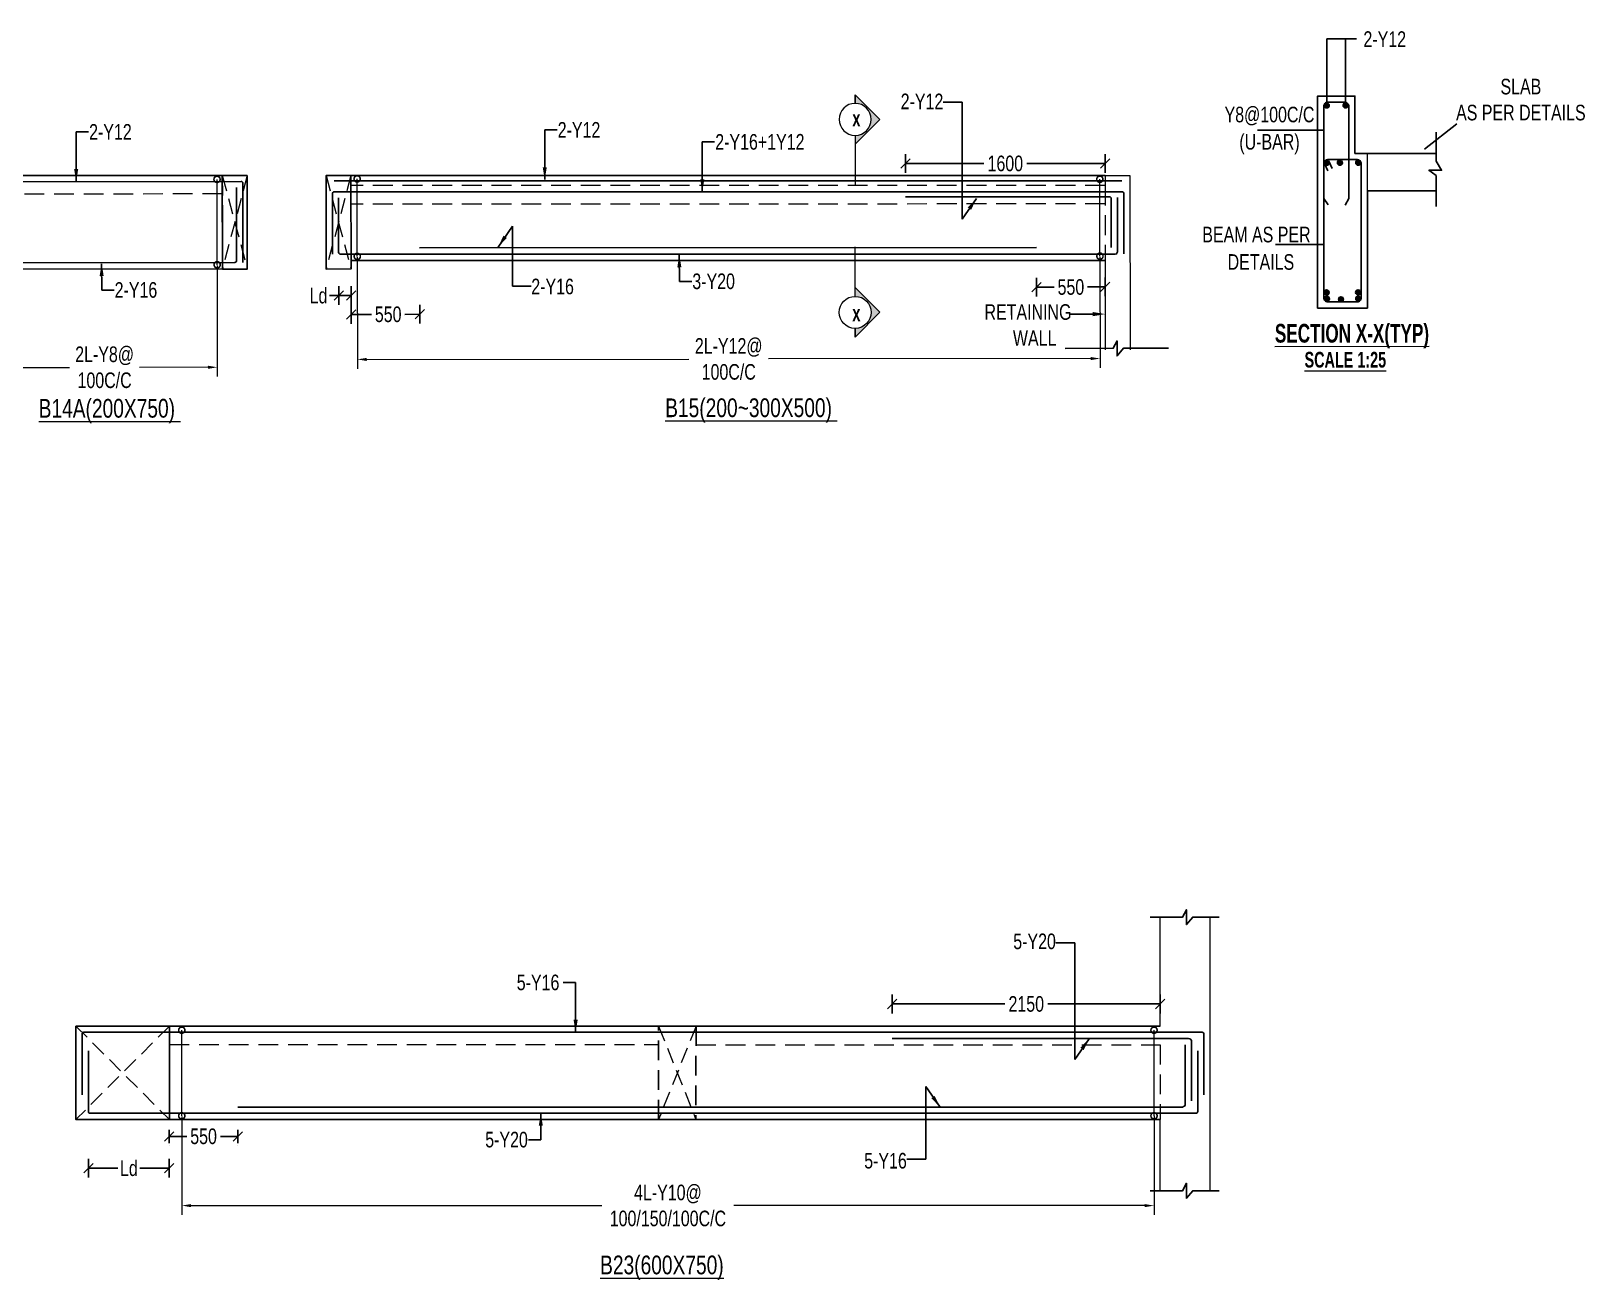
# Model space of a CAD drawing. Header units: millimetres. Extents: x 39642 to 123571, y 2620 to 56435.
# Drawn here: x 66825 to 79291, y 31583 to 41601 of the extents above; entities that cross this region are included whole.
import ezdxf

# ---------------------------------------------------------------- set-up
doc = ezdxf.new("R2010")
doc.units = ezdxf.units.MM
for name, pattern in [('CONTINOUS', [0]), ('CONTINU', [0]), ('HIDDEN', [9.525, 6.35, -3.175])]:
    doc.linetypes.add(name, pattern=pattern)
for name, color, linetype in [('-S-ARROW', 253, 'Continuous'), ('-S-DIM', 251, 'Continuous'), ('-S-MISC', 8, 'Continuous'), ('-STR-BEAM', 7, 'CONTINU'), ('-STR-REINF', 3, 'Continuous'), ('-STR-TEXT', 6, 'Continuous'), ('dim', 8, 'Continuous'), ('rein', 3, 'Continuous'), ('Text', 6, 'Continuous')]:
    doc.layers.add(name, color=color, linetype=linetype)
for name, color, linetype, lineweight in [('-S-STIRUP', 11, 'Continuous', 9), ('-STR-COLUMN', 5, 'HIDDEN', 13), ('-STR-RF-DIM', 252, 'CONTINOUS', 20), ('Elevation-1', 41, 'Continuous', 20), ('G-ANNO-SYMB', 111, 'Continuous', 9), ('S-BEAM-IDEN', 2, 'Continuous', 9), ('SEC TEXT', 9, 'Continuous', 18), ('SLAB LINE', 254, 'HIDDEN', 20)]:
    doc.layers.add(name, color=color, linetype=linetype, lineweight=lineweight)
doc.styles.add('BEAM-LS', font='romans.shx', dxfattribs={"width": 0.8})
doc.styles.add('EL', font='swisscl.ttf')
doc.styles.add('SD', font='ARIALNB.TTF')
doc.styles.add('SOBHA', font='swisscl.ttf')
doc.styles.add('sobha.sed', font='swisscl.ttf')
doc.styles.add('Swis721 LtCn BT_B', font='', dxfattribs={"width": 0.9, "height": 250})
doc.styles.get('Swis721 LtCn BT_B').set_extended_font_data('Swis721 LtCn BT', bold=True)
doc.dimstyles.new('S-25', dxfattribs={"dimscale": 25, "dimtxt": 2.5, "dimasz": 1.5, "dimexe": 0.25, "dimexo": 0.5, "dimgap": 0.1, "dimtad": 0, "dimdec": 0, "dimrnd": 0.0005, "dimzin": 0, "dimdsep": 46, "dimtxsty": 'SOBHA', "dimblk": 'OBLIQUE', "dimcen": 0.09, "dimclrd": 8, "dimclre": 8, "dimclrt": 6, "dimadec": 0, "dimazin": 0, "dimtfac": 1, "dimtdec": 0, "dimtofl": 0, "dimtmove": 0, "dimatfit": 3, "dimfxl": 0.18, "dimtolj": 1, "dimtzin": 0, "dimlwd": -1, "dimlwe": -1, "dimarcsym": 0})
doc.dimstyles.new('S-50', dxfattribs={"dimscale": 50, "dimtxt": 2.5, "dimasz": 1.25, "dimexe": 1, "dimexo": 1, "dimgap": 0.5, "dimtad": 1, "dimdec": 0, "dimrnd": 0.0005, "dimzin": 0, "dimdsep": 46, "dimtxsty": 'EL', "dimblk": 'ARCHTICK', "dimcen": 0.09, "dimdle": 1.5, "dimclrd": 251, "dimclre": 251, "dimclrt": 6, "dimadec": 0, "dimazin": 0, "dimtfac": 1, "dimtdec": 0, "dimtofl": 0, "dimtmove": 0, "dimatfit": 3, "dimfxl": 2, "dimtolj": 1, "dimtzin": 0, "dimlwd": -1, "dimlwe": -1, "dimarcsym": 0})
doc.dimstyles.new('S-DIM50', dxfattribs={"dimscale": 50, "dimtxt": 2.5, "dimasz": 1.5, "dimexe": 1.5, "dimexo": 1, "dimgap": 0.5, "dimtad": 0, "dimdec": 0, "dimzin": 0, "dimdsep": 46, "dimtxsty": 'SOBHA', "dimcen": 0.09, "dimclrd": 256, "dimclre": 256, "dimclrt": 6, "dimadec": 5, "dimazin": 0, "dimtfac": 1, "dimtdec": 0, "dimtofl": 0, "dimtmove": 0, "dimatfit": 3, "dimfxl": 0.18, "dimtolj": 1, "dimtzin": 0, "dimlwd": -1, "dimlwe": -1, "dimarcsym": 0})
doc.dimstyles.new('STIRUP', dxfattribs={"dimscale": 50, "dimtxt": 2.5, "dimasz": 2.2, "dimexe": 0, "dimexo": 0, "dimgap": 0.5, "dimtad": 0, "dimdec": 0, "dimzin": 0, "dimdsep": 46, "dimtxsty": 'BEAM-LS', "dimblk": 'DOTSMALL', "dimcen": 0.09, "dimclrd": 256, "dimclre": 256, "dimclrt": 256, "dimadec": 5, "dimazin": 0, "dimtfac": 1, "dimtdec": 0, "dimtofl": 0, "dimtmove": 0, "dimatfit": 3, "dimldrblk": 'DOTSMALL', "dimfxl": 0, "dimfxlon": 1, "dimtolj": 1, "dimtzin": 0, "dimlwd": -1, "dimlwe": -1, "dimarcsym": 0})
pattern_1 = [(45, (-193603.82943, 1611180.6085), (-0.176776695297, 0.176776695297), [])]

# ---------------------------------------------------------------- blocks, each defined once
blk = doc.blocks.new('_DotSmall')
at = {"color": 0, "linetype": 'ByBlock', "const_width": 0.5}
blk.add_lwpolyline([(-0.0625, 0, 1), (0.0625, 0, 1)], format="xyb", close=True, dxfattribs=at)
blk = doc.blocks.new('*D78')
at = {"layer": '-S-STIRUP', "ltscale": 100, "transparency": 16777216}
blk.add_line((68318, 39726), (68317, 40411), dxfattribs=at)
at = {"layer": '-S-STIRUP', "linetype": 'CONTINU', "ltscale": 100, "transparency": 16777216, "xscale": 100, "yscale": 100, "zscale": 100}
for p, rotation in [((68317, 40411), 90.05760988059193), ((68318, 39726), 270.0576098805919)]:
    blk.add_blockref('_DotSmall', p, dxfattribs=dict(at, rotation=rotation))
blk = doc.blocks.new('_ArchTick')
at = {"color": 0, "linetype": 'ByBlock', "const_width": 0.15}
blk.add_lwpolyline([(-0.5, -0.5), (0.5, 0.5)], dxfattribs=at)
blk = doc.blocks.new('*D79')
at = {"layer": '-STR-RF-DIM', "transparency": 16777216}
for p, q in [((66510, 39718), (66511, 38827)), ((68318, 39719), (68319, 38829)), ((66586, 38902), (67133, 38903)), ((68244, 38904), (67696, 38903))]:
    blk.add_line(p, q, dxfattribs=at)
for points in [[(66586, 38915), (66586, 38890), (66511, 38902)], [(68244, 38916), (68244, 38891), (68319, 38904)]]:
    blk.add_solid(points, dxfattribs=at)
at = {"layer": '-STR-RF-DIM', "color": 6, "transparency": 16777216, "insert": (67415, 38903), "char_height": 125, "attachment_point": 5, "rotation": 0.0576, "style": 'SOBHA'}
blk.add_mtext('\\A1;2L-Y8@\\P100C/C', dxfattribs=at)
blk = doc.blocks.new('*D81')
at = {"layer": '-S-STIRUP', "ltscale": 100, "transparency": 16777216}
blk.add_line((75400, 39795), (75399, 40412), dxfattribs=at)
at = {"layer": '-S-STIRUP', "linetype": 'CONTINU', "ltscale": 100, "transparency": 16777216, "xscale": 100, "yscale": 100, "zscale": 100}
for p, rotation in [((75399, 40412), 90.065227680333), ((75400, 39795), 270.065227680333)]:
    blk.add_blockref('_DotSmall', p, dxfattribs=dict(at, rotation=rotation))
blk = doc.blocks.new('*D82')
at = {"layer": '-STR-RF-DIM', "transparency": 16777216}
for p, q in [((69442, 39787), (69443, 38892)), ((75400, 39789), (75401, 38899)), ((69518, 38967), (72101, 38970)), ((75326, 38973), (72742, 38971))]:
    blk.add_line(p, q, dxfattribs=at)
for points in [[(69518, 38979), (69518, 38954), (69443, 38967)], [(75326, 38986), (75326, 38961), (75401, 38974)]]:
    blk.add_solid(points, dxfattribs=at)
at = {"layer": '-STR-RF-DIM', "color": 6, "transparency": 16777216, "insert": (72422, 38970), "char_height": 125, "attachment_point": 5, "rotation": 0.0652, "style": 'SOBHA'}
blk.add_mtext('\\A1;2L-Y12@\\P100C/C', dxfattribs=at)
blk = doc.blocks.new('_Oblique')
at = {"color": 0, "linetype": 'ByBlock', "lineweight": -2}
for p, q in [((-0.5, -0.5), (0.5, 0.5)), ((0, 0.71), (0, -0.71))]:
    blk.add_line(p, q, dxfattribs=at)
blk = doc.blocks.new('*D83')
at = {"layer": '-S-DIM', "transparency": 16777216}
for p, q in [((69293, 39554), (69293, 39404)), ((69392, 39554), (69392, 39404)), ((69293, 39479), (69218, 39479)), ((69392, 39479), (69293, 39479))]:
    blk.add_line(p, q, dxfattribs=at)
at = {"layer": '-S-DIM', "transparency": 16777216, "xscale": 75, "yscale": 75, "zscale": 75}
for p, rotation in [((69293, 39479), 180.0652277870547), ((69392, 39479), 0.0652277870547646)]:
    blk.add_blockref('_Oblique', p, dxfattribs=dict(at, rotation=rotation))
at = {"layer": '-S-DIM', "color": 6, "transparency": 16777216, "insert": (69131, 39478), "char_height": 125, "width": 381.83, "attachment_point": 5, "rotation": 0.0652, "style": 'SOBHA'}
blk.add_mtext('\\A1;Ld', dxfattribs=at)
blk = doc.blocks.new('*D84')
at = {"layer": '-S-DIM', "transparency": 16777216}
for p, q in [((74892, 39622), (74892, 39472)), ((74892, 39547), (75033, 39547)), ((75442, 39548), (75301, 39548)), ((75442, 39623), (75442, 39473))]:
    blk.add_line(p, q, dxfattribs=at)
at = {"layer": '-S-DIM', "transparency": 16777216, "xscale": 75, "yscale": 75, "zscale": 75}
for p, rotation in [((74892, 39547), 180.0652277870547), ((75442, 39548), 0.0652277870547646)]:
    blk.add_blockref('_Oblique', p, dxfattribs=dict(at, rotation=rotation))
at = {"layer": '-S-DIM', "color": 6, "transparency": 16777216, "insert": (75167, 39547), "char_height": 125, "attachment_point": 5, "rotation": 0.0652, "style": 'SOBHA'}
blk.add_mtext('\\A1;550', dxfattribs=at)
blk = doc.blocks.new('*D85')
at = {"layer": '-S-DIM', "transparency": 16777216}
for p, q in [((69392, 39403), (69392, 39253)), ((69943, 39404), (69943, 39254)), ((69392, 39328), (69556, 39328)), ((69943, 39329), (69824, 39328))]:
    blk.add_line(p, q, dxfattribs=at)
at = {"layer": '-S-DIM', "transparency": 16777216, "xscale": 75, "yscale": 75, "zscale": 75}
for p, rotation in [((69392, 39328), 180.0652277870547), ((69943, 39329), 0.065227787054772)]:
    blk.add_blockref('_Oblique', p, dxfattribs=dict(at, rotation=rotation))
at = {"layer": '-S-DIM', "color": 6, "transparency": 16777216, "insert": (69690, 39328), "char_height": 125, "attachment_point": 5, "rotation": 0.0652, "style": 'SOBHA'}
blk.add_mtext('\\A1;550', dxfattribs=at)
blk = doc.blocks.new('*D86')
at = {"layer": '-S-STIRUP', "ltscale": 100, "transparency": 16777216}
blk.add_line((69442, 39793), (69441, 40415), dxfattribs=at)
at = {"layer": '-S-STIRUP', "linetype": 'CONTINU', "ltscale": 100, "transparency": 16777216, "xscale": 100, "yscale": 100, "zscale": 100}
for p, rotation in [((69441, 40415), 90.065227680333), ((69442, 39793), 270.065227680333)]:
    blk.add_blockref('_DotSmall', p, dxfattribs=dict(at, rotation=rotation))
blk = doc.blocks.new('*D87')
at = {"layer": '-S-DIM', "transparency": 16777216}
for p, q in [((73841, 40463), (73841, 40613)), ((73841, 40538), (74469, 40538)), ((75441, 40538), (74813, 40538)), ((75441, 40463), (75441, 40613))]:
    blk.add_line(p, q, dxfattribs=at)
at = {"layer": '-S-DIM', "transparency": 16777216, "xscale": 75, "yscale": 75, "zscale": 75}
for p, rotation in [((73841, 40538), 180.0076177953811), ((75441, 40538), 0.0076177953811218)]:
    blk.add_blockref('_Oblique', p, dxfattribs=dict(at, rotation=rotation))
at = {"layer": '-S-DIM', "color": 6, "transparency": 16777216, "insert": (74641, 40538), "char_height": 125, "attachment_point": 5, "rotation": 0.0076, "style": 'SOBHA'}
blk.add_mtext('\\A1;1600', dxfattribs=at)
blk = doc.blocks.new('A$Cd5a942ff')
at = {"layer": '-S-ARROW'}
blk.add_lwpolyline([(187, 0), (0, 0), (0, 0)], dxfattribs=at)
blk.add_solid([(187, -17), (287, 0), (187, 17)], dxfattribs=at)
blk = doc.blocks.new('Detail View - M_Section Head - Structural Type 1-785420-STILT FLOOR FRAMING PLAN')
at = {"layer": 'G-ANNO-SYMB'}
h = blk.add_hatch(color=9, dxfattribs=at)
edge = h.paths.add_edge_path(flags=0)
edge.add_line((-8.5, 0), (-9.86, 0))
edge.add_line((-9.86, 0), (-5.99, 3.87))
edge.add_line((-5.99, 3.87), (-2.12, 0))
edge.add_line((-2.12, 0), (-3.5, 0))
edge.add_arc((-6, 0), 2.5, 360, 540)
for p, q in [((-5.99, 3.87), (-9.86, 0)), ((-5.99, 3.87), (-2.12, 0)), ((-8.5, 0), (-9.86, 0)), ((-3.5, 0), (-2.12, 0))]:
    blk.add_line(p, q, dxfattribs=at)
at = {"layer": 'G-ANNO-SYMB', "color": 5}
for p, q in [((-5.99, 3.87), (-9.86, 0)), ((-2.12, 0), (-5.99, 3.87)), ((-9.86, 0), (-8.5, 0)), ((-3.5, 0), (4.24, 0)), ((-3.5, 0), (-2.12, 0))]:
    blk.add_line(p, q, dxfattribs=at)
at = {"layer": 'G-ANNO-SYMB'}
blk.add_arc((-6, 0), 2.5, 360, 180, dxfattribs=at)
at = {"layer": 'G-ANNO-SYMB', "color": 5}
for start, end in [(360, 180), (180, 360)]:
    blk.add_arc((-6, 0), 2.5, start, end, dxfattribs=at)
blk = doc.blocks.new('*D123')
at = {"layer": '-S-STIRUP', "ltscale": 100, "transparency": 16777216}
blk.add_line((68034, 32899), (68034, 33586), dxfattribs=at)
at = {"layer": '-S-STIRUP', "linetype": 'CONTINU', "ltscale": 100, "transparency": 16777216, "xscale": 100, "yscale": 100, "zscale": 100}
for p, rotation in [((68034, 33586), 90), ((68034, 32899), 270)]:
    blk.add_blockref('_DotSmall', p, dxfattribs=dict(at, rotation=rotation))
blk = doc.blocks.new('*D124')
at = {"layer": '-S-STIRUP', "ltscale": 100, "transparency": 16777216}
blk.add_line((75834, 32899), (75834, 33586), dxfattribs=at)
at = {"layer": '-S-STIRUP', "linetype": 'CONTINU', "ltscale": 100, "transparency": 16777216, "xscale": 100, "yscale": 100, "zscale": 100}
for p, rotation in [((75834, 33586), 90), ((75834, 32899), 270)]:
    blk.add_blockref('_DotSmall', p, dxfattribs=dict(at, rotation=rotation))
blk = doc.blocks.new('*D125')
at = {"layer": '-STR-RF-DIM', "transparency": 16777216}
for p, q in [((68034, 32893), (68034, 32104)), ((75834, 32899), (75834, 32104)), ((68109, 32179), (71405, 32179)), ((75759, 32179), (72464, 32179))]:
    blk.add_line(p, q, dxfattribs=at)
for points in [[(68109, 32191), (68109, 32166), (68034, 32179)], [(75759, 32191), (75759, 32166), (75834, 32179)]]:
    blk.add_solid(points, dxfattribs=at)
at = {"layer": '-STR-RF-DIM', "color": 6, "transparency": 16777216, "insert": (71934, 32179), "char_height": 125, "attachment_point": 5, "style": 'SOBHA'}
blk.add_mtext('\\A1;4L-Y10@\\P100/150/100C/C', dxfattribs=at)
blk = doc.blocks.new('*D126')
at = {"layer": '-S-DIM', "transparency": 16777216}
for p, q in [((73734, 33721), (73734, 33871)), ((73734, 33796), (74636, 33796)), ((75884, 33796), (74983, 33796)), ((75884, 33721), (75884, 33871))]:
    blk.add_line(p, q, dxfattribs=at)
at = {"layer": '-S-DIM', "transparency": 16777216, "xscale": 75, "yscale": 75, "zscale": 75, "rotation": 180}
blk.add_blockref('_Oblique', (73734, 33796), dxfattribs=at)
at = {"layer": '-S-DIM', "transparency": 16777216, "xscale": 75, "yscale": 75, "zscale": 75}
blk.add_blockref('_Oblique', (75884, 33796), dxfattribs=at)
at = {"layer": '-S-DIM', "color": 6, "transparency": 16777216, "insert": (74809, 33796), "char_height": 125, "attachment_point": 5, "style": 'SOBHA'}
blk.add_mtext('\\A1;2150', dxfattribs=at)
blk = doc.blocks.new('*D127')
at = {"layer": '-S-DIM', "transparency": 16777216}
for p, q in [((67285, 32553), (67285, 32403)), ((67934, 32553), (67934, 32403)), ((67285, 32478), (67522, 32478)), ((67934, 32478), (67697, 32478))]:
    blk.add_line(p, q, dxfattribs=at)
at = {"layer": '-S-DIM', "transparency": 16777216, "xscale": 75, "yscale": 75, "zscale": 75, "rotation": 180}
blk.add_blockref('_Oblique', (67285, 32478), dxfattribs=at)
at = {"layer": '-S-DIM', "transparency": 16777216, "xscale": 75, "yscale": 75, "zscale": 75}
blk.add_blockref('_Oblique', (67934, 32478), dxfattribs=at)
at = {"layer": '-S-DIM', "color": 6, "transparency": 16777216, "insert": (67610, 32478), "char_height": 125, "width": 381.83, "attachment_point": 5, "style": 'SOBHA'}
blk.add_mtext('\\A1;Ld', dxfattribs=at)
blk = doc.blocks.new('*D128')
at = {"layer": '-S-DIM', "transparency": 16777216}
for p, q in [((67934, 32734), (68075, 32734)), ((68484, 32734), (68344, 32734)), ((67934, 32659), (67934, 32659)), ((68484, 32659), (68484, 32659))]:
    blk.add_line(p, q, dxfattribs=at)
at = {"layer": '-S-DIM', "transparency": 16777216, "xscale": 75, "yscale": 75, "zscale": 75, "rotation": 180}
blk.add_blockref('_Oblique', (67934, 32734), dxfattribs=at)
at = {"layer": '-S-DIM', "transparency": 16777216, "xscale": 75, "yscale": 75, "zscale": 75}
blk.add_blockref('_Oblique', (68484, 32734), dxfattribs=at)
at = {"layer": '-S-DIM', "color": 6, "transparency": 16777216, "insert": (68209, 32734), "char_height": 125, "attachment_point": 5, "style": 'SOBHA'}
blk.add_mtext('\\A1;550', dxfattribs=at)

msp = doc.modelspace()

# ---------------------------------------------------------------- hatches: boundary and pattern name
at = {"layer": 'rein', "ltscale": 10}
h = msp.add_hatch(dxfattribs=at)
h.set_pattern_fill('ANSI31', color=256, scale=2)
h.set_pattern_definition([(45, (-193604.67403, 1611639.57383), (-0.176776695297, 0.176776695297), [])])
h.paths.add_polyline_path([(77239.7, 41003.7, 1), (77199.7, 41003.7, 1)])
h = msp.add_hatch(dxfattribs=at)
h.set_pattern_fill('ANSI31', color=256, scale=2)
h.set_pattern_definition([(45, (-193453.94685, 1611639.57383), (-0.176776695297, 0.176776695297), [])])
h.paths.add_polyline_path([(77390.5, 41003.7, 1), (77350.5, 41003.7, 1)])
h = msp.add_hatch(dxfattribs=at)
h.set_pattern_fill('ANSI31', color=256, scale=2)
h.set_pattern_definition(pattern_1)
h.paths.add_polyline_path([(77240.6, 40544.7, 1), (77200.6, 40544.7, 1)])
h = msp.add_hatch(dxfattribs=at)
h.set_pattern_fill('ANSI31', color=256, scale=2)
h.set_pattern_definition([(45, (-193750.8651, 1611180.6448), (-0.176776695297, 0.176776695297), [])])
h.paths.add_polyline_path([(77304.8, 40544.7, -1), (77344.8, 40544.7, -1)])
h = msp.add_hatch(dxfattribs=at)
h.set_pattern_fill('ANSI31', color=256, scale=2)
h.set_pattern_definition(pattern_1)
h.paths.add_polyline_path([(77451.8, 40544.7, -1), (77491.8, 40544.7, -1)])
h = msp.add_hatch(dxfattribs=at)
h.set_pattern_fill('ANSI31', color=256, scale=2)
h.set_pattern_definition([(45, (-193857.03436, 1611230.7296), (-0.176776695297, 0.176776695297), [])])
h.paths.add_polyline_path([(77198.6, 39503.7, 1), (77238.6, 39503.7, 1)])
h = msp.add_hatch(dxfattribs=at)
h.set_pattern_fill('ANSI31', color=256, scale=2)
h.set_pattern_definition([(45, (-193604.06856, 1611231.1719), (-0.176776695297, 0.176776695297), [])])
h.paths.add_polyline_path([(77451.6, 39504.1, 1), (77491.6, 39504.1, 1)])
h = msp.add_hatch(dxfattribs=at)
h.set_pattern_fill('ANSI31', color=256, scale=2)
h.set_pattern_definition(pattern_1)
h.paths.add_polyline_path([(77240.6, 39453.5, -1), (77200.6, 39453.5, -1)])
h = msp.add_hatch(dxfattribs=at)
h.set_pattern_fill('ANSI31', color=256, scale=2)
h.set_pattern_definition([(45, (-193741.79878, 1611176.0017), (-0.176776695297, 0.176776695297), [])])
h.paths.add_polyline_path([(77313.8, 39448.9, 1), (77353.8, 39448.9, 1)])
h = msp.add_hatch(dxfattribs=at)
h.set_pattern_fill('ANSI31', color=256, scale=2)
h.set_pattern_definition(pattern_1)
h.paths.add_polyline_path([(77451.8, 39453.5, 1), (77491.8, 39453.5, 1)])

# ---------------------------------------------------------------- linework, layer by layer
at = {"layer": '-S-MISC', "linetype": 'ByBlock', "ltscale": 1000}
for points, elevation in [([(75121.5, 39055.2), (75507.1, 39055.8), (75538, 39115.4), (75538, 38995.3), (75587.9, 39055.8), (75951, 39055.8)], -357173.2), ([(75802, 34492.4), (76063.4, 34492.9), (76094.3, 34552.6), (76094.3, 34432.4), (76144.1, 34492.9), (76357.3, 34492.9)], 0), ([(75802, 32297.7), (76063.4, 32298.2), (76094.3, 32357.9), (76094.3, 32237.7), (76144.1, 32298.2), (76357.3, 32298.2)], 0)]:
    msp.add_lwpolyline(points, dxfattribs=dict(at, elevation=elevation))
at = {"layer": '-STR-BEAM'}
for p, q in [((68359.4, 40441.6, -357173.2), (66459.3, 40442.4, -357173.2)), ((75441.2, 40441.4, -357173.2), (69391.2, 40441.4, -357173.2)), ((68360, 39691.6, -357173.2), (66459.9, 39692.4, -357173.2)), ((75441.9, 39761.4, -357173.2), (69391.9, 39761.4, -357173.2)), ((67934.4, 33619.1, 0), (75884.4, 33619.1, 0)), ((67934.4, 32869.1, 0), (75884.4, 32869.1, 0))]:
    msp.add_line(p, q, dxfattribs=at)
for points, elevation in [([(68559.3, 40441.8), (68359.4, 40441.6), (68360, 39691.6), (68560, 39691.8), (68559.3, 40441.8)], -357173.2), ([(69391.2, 40441.8), (69191.2, 40441.8), (69191.9, 39691.8), (69391.9, 39692.4), (69391.2, 40441.8)], -357173.2), ([(67184.4, 33619.1), (67934.4, 33619.1), (67934.4, 32869.1), (67184.4, 32869.1), (67184.4, 33619.1)], 0)]:
    msp.add_lwpolyline(points, dxfattribs=dict(at, elevation=elevation))
at = {"layer": '-STR-BEAM', "linetype": 'HIDDEN', "ltscale": 25, "elevation": 0}
msp.add_lwpolyline([(71859.6, 33619.3), (72159.6, 33619.1), (72159, 32869), (71859, 32869.2), (71859.6, 33619.3)], dxfattribs=at)
at = {"layer": '-STR-COLUMN', "linetype": 'Continuous', "ltscale": 10}
for p, q in [((75641.2, 40441.5, -357173.2), (75641.4, 39042.7, -357173.2)), ((75441.3, 39761.4, -357173.2), (75441.4, 39042.6, -357173.2)), ((76284.4, 32298.2, 0), (76284.4, 34499.1, 0)), ((75884.4, 32298.2, 0), (75884.4, 32869.1, 0))]:
    msp.add_line(p, q, dxfattribs=at)
for points, elevation in [([(75441.2, 40442.1), (75641.2, 40441.5)], -357173.2), ([(75441.2, 40441.8), (75441.2, 40361.4)], -357173.2), ([(75884.4, 33619.1), (75884.4, 34499.1)], 0)]:
    msp.add_lwpolyline(points, dxfattribs=dict(at, elevation=elevation))
at = {"layer": '-STR-REINF', "ltscale": 10}
for p, q in [((65925.1, 40391.9, -357173.2), (68509.4, 40394.5, -357173.2)), ((69257, 40399.7, -357173.2), (75576.1, 40399.7, -357173.2)), ((68473.9, 40345.1, -357173.2), (68474.3, 39759.4, -357173.2)), ((68524.3, 40379.5, -357173.2), (68524.8, 39743.8, -357173.2)), ((69257, 40310.9, -357173.2), (75576.1, 40310.9, -357173.2)), ((75540.8, 40264.9, -357173.2), (75541.3, 39829.3, -357173.2)), ((75591.2, 40299.3, -357173.2), (75591.7, 39813.7, -357173.2)), ((69292, 40261.6, -357173.2), (69292.5, 39825.9, -357173.2)), ((69307.5, 39810.9, -357173.2), (75525.3, 39811, -357173.2)), ((69942.3, 39861.2, -357173.2), (74891.7, 39863.8, -357173.2)), ((65975.6, 39741.9, -357173.2), (68459.3, 39744.4, -357173.2)), ((67234.4, 33554.1, 0), (67234.4, 33068.5, 0)), ((76219.5, 33569.1, 0), (67249.3, 33569.1, 0)), ((76234.5, 33554.1, 0), (76234.5, 33068.5, 0)), ((67284.9, 33419.8, 0), (67284.9, 32934.1, 0)), ((76184.5, 33419.8, 0), (76184.5, 32934.1, 0)), ((76169.5, 32919.1, 0), (67299.9, 32919.1, 0)), ((73684.2, 32969, 0), (68484.4, 32969.1, 0))]:
    msp.add_line(p, q, dxfattribs=at)
for points, elevation in [([(69257, 40310.9, 0.4142136), (69242, 40295.8), (69242.5, 39810.2)], -357173.2), ([(73841, 40270.7), (75476.2, 40271, -0.4142136), (75491.2, 40256), (75491.3, 39863.9)], -357173.2), ([(73684.2, 32969), (76052.5, 32969, 0.2486276), (76084.5, 32984), (76084.5, 33469.7)], 0), ([(73734.2, 33519.1), (76102.5, 33519.1, -0.2486276), (76134.5, 33504.1), (76134.5, 33018.5)], 0)]:
    msp.add_lwpolyline(points, format="xyb", dxfattribs=dict(at, elevation=elevation))
for centre, radius, start, end in [((68509.3, 40379.5, -357173.2), 15, 0.05761, 90.05761), ((75578.5, 40298.4, -357173.2), 12.7, 3.94186, 100.60755), ((69307.5, 39825.9, -357173.2), 15, 180.06523, 270.06523), ((75518.9, 39832.3, -357173.2), 22.5, 289.05714, 352.31424), ((68459.3, 39759.4, -357173.2), 15, 270.05761, 0.05761), ((67249.4, 33554.1, 0), 15, 90, 180), ((76219.5, 33554.1, 0), 15, 0, 90), ((67299.9, 32934.1, 0), 15, 180, 270), ((76169.5, 32934.1, 0), 15, 270, 0)]:
    msp.add_arc(centre, radius, start, end, dxfattribs=at)
for p, q in [((77546.2, 40619.1), (78098.5, 40619.1)), ((77546.2, 40319.1), (78097, 40319.1))]:
    msp.add_line(p, q)
for points in [[(77546.2, 40319.1), (77546.2, 39379.1), (77146.2, 39379.1), (77146.2, 40619.1), (77146.2, 41079.1), (77446.2, 41079.1), (77446.2, 40619.1), (77546.2, 40619.1)], [(78098.5, 40790.3), (78098.5, 40557.8), (78140.7, 40483.6), (78039.9, 40483.6), (78097, 40441.9), (78097, 40192.1)]]:
    msp.add_lwpolyline(points)
at = {"layer": 'rein', "color": 3, "ltscale": 10}
for p, q in [((77200.8, 40539.2), (77228.1, 40479)), ((77236.7, 40556.5), (77264.3, 40497.6))]:
    msp.add_line(p, q, dxfattribs=at)
msp.add_lwpolyline([(77229.9, 40207.9), (77196.2, 40257.3), (77196.2, 40997.1, -0.4142136), (77228.2, 41029.1), (77364.2, 41029.1, -0.4142136), (77396.2, 40997.1), (77396.2, 40257.3), (77366.1, 40204.2)], format="xyb", dxfattribs=at)
msp.add_lwpolyline([(77464.2, 40569.1), (77228.2, 40569.1, 0.4142136), (77196.2, 40537.1), (77196.2, 39461.1, 0.4142136), (77228.2, 39429.1), (77464.2, 39429.1, 0.4142136), (77496.2, 39461.1), (77496.2, 40537.1, 0.4142136)], format="xyb", close=True, dxfattribs=at)
at = {"layer": 'rein', "ltscale": 10}
for centre in [(77219.7, 41003.7), (77370.5, 41003.7), (77220.6, 40544.7), (77324.8, 40544.7), (77471.8, 40544.7), (77218.6, 39503.7), (77471.6, 39504.1), (77220.6, 39453.5), (77333.8, 39448.9), (77471.8, 39453.5)]:
    msp.add_circle(centre, 20, dxfattribs=at)
at = {"layer": 'S-BEAM-IDEN', "color": 9, "linetype": 'HIDDEN', "ltscale": 20}
for p, q in [((68359.4, 40441.6, -357173.2), (68560, 39691.8, -357173.2)), ((68559.3, 40441.8, -357173.2), (68360, 39691.6, -357173.2)), ((69191.2, 40441.8, -357173.2), (69391.9, 39692.4, -357173.2)), ((69391.2, 40441.8, -357173.2), (69191.9, 39691.8, -357173.2)), ((67934.4, 33619.1, 0), (67184.4, 32869.1, 0)), ((67184.4, 33619.1, 0), (67934.4, 32869.1, 0)), ((72159.6, 33619.2, 0), (71859, 32869.4, 0)), ((71859.3, 33619.1, 0), (72159, 32869.2, 0))]:
    msp.add_line(p, q, dxfattribs=at)
at = {"layer": 'SLAB LINE', "linetype": 'HIDDEN', "ltscale": 0.05}
msp.add_line((77546.2, 40319.1), (77546.2, 40619.1), dxfattribs=at)
at = {"layer": 'SLAB LINE', "linetype": 'HIDDEN', "ltscale": 25}
for p, q in [((68359.4, 40441.6, -357173.2), (68360, 39694.3, -357173.2)), ((68359.5, 40294.3, -357173.2), (66764.2, 40292.7, -357173.2)), ((75441.2, 40361.4, -357173.2), (69391.2, 40361.4, -357173.2)), ((75441.3, 40361.4, -357173.2), (75441.9, 39764.1, -357173.2)), ((75441.4, 40214.1, -357173.2), (69391.4, 40211.4, -357173.2)), ((67934.4, 33470, 0), (71859.3, 33470, 0)), ((72159.3, 33469.1, 0), (75884.4, 33469.1, 0)), ((75884.4, 33469.1, 0), (75884.4, 32869.1, 0))]:
    msp.add_line(p, q, dxfattribs=at)

# ---------------------------------------------------------------- block references
at = {"layer": 'Elevation-1', "color": 6, "ltscale": 20}
msp.add_blockref('A$Cd5a942ff', (75154.7, 39330.2, -357173.2), dxfattribs=at)
at = {"layer": 'G-ANNO-SYMB', "extrusion": (0, 0, -1), "yscale": 51.28199999999996, "zscale": 51.28199999999996}
for p, xscale, rotation in [((-73436.5, 40584.6, -178586.6), -51.28199999999996, 90), ((-73436.5, 39651.9, -178586.6), 51.28199999999996, 90.00000000000006)]:
    msp.add_blockref('Detail View - M_Section Head - Structural Type 1-785420-STILT FLOOR FRAMING PLAN', p, dxfattribs=dict(at, xscale=xscale, rotation=rotation))

# ---------------------------------------------------------------- texts
at = {"layer": '-STR-TEXT', "color": 6, "char_height": 125, "style": 'SOBHA'}
for s, insert, width, attachment_point, rotation in [('\\A1;2-Y12', (74143.6, 41098.7, -357173.2), 281.386, 3, 359.93477), ('\\A1;2-Y12', (71049.9, 40870.5, -357173.2), 350.455, 1, 0.06523), ('\\A1;2-Y16+1Y12', (72313.8, 40774, -357173.2), 350.455, 1, 0.06523), ('\\A1;3-Y20', (72130, 39529, -357173.2), 281.386, 7, 0.06523), ('\\A1;2-Y16', (67495.6, 39459.7, -357173.2), 281.386, 7, 0.05761), ('\\A1;2-Y16', (70838, 39487.7, -178586.6), 281.386, 7, 359.93477)]:
    msp.add_mtext(s, dxfattribs=dict(at, insert=insert, width=width, attachment_point=attachment_point, rotation=rotation))
at = {"layer": '-STR-TEXT', "color": 6, "insert": (67290.6, 40854.4, -357173.2), "char_height": 125, "attachment_point": 1, "rotation": 0.05761, "style": 'SOBHA'}
msp.add_mtext('\\A1;2-Y12', dxfattribs=at)
at = {"layer": '-STR-TEXT', "color": 6, "char_height": 125, "width": 281.386, "style": 'SOBHA'}
for s, insert, attachment_point in [('\\A1;5-Y20', (75046.5, 34361.1, 178586.6), 3), ('\\A1;5-Y20', (70810.4, 32643.9, 0), 9), ('\\A1;5-Y16', (73850.8, 32474.5, 178586.6), 9)]:
    msp.add_mtext(s, dxfattribs=dict(at, insert=insert, attachment_point=attachment_point))
at = {"layer": '-STR-TEXT', "color": 6, "insert": (71063.4, 34031.6, 0), "char_height": 125, "attachment_point": 3, "style": 'SOBHA'}
msp.add_mtext('\\A1;5-Y16', dxfattribs=at)
at = {"layer": 'G-ANNO-SYMB', "color": 5, "char_height": 126.6, "width": 169.231, "line_spacing_factor": 0.964267, "style": 'Swis721 LtCn BT_B'}
for insert, attachment_point in [((73446.2, 40962.9, 178586.6), 2), ((73446.2, 39273.5, 178586.6), 8)]:
    msp.add_mtext('x', dxfattribs=dict(at, insert=insert, attachment_point=attachment_point))
at = {"layer": 'SEC TEXT', "color": 1, "linetype": 'ByBlock', "style": 'SD', "width": 0.8}
for s, height, p in [('%%USECTION X-X(TYP)', 150, (76803.5, 39101.5, 0)), ('%%USCALE 1:25', 126, (77041.6, 38901.3, 0))]:
    msp.add_text(s, height=height, rotation=0.01072, dxfattribs=at).set_placement(p)
at = {"layer": 'SEC TEXT', "color": 1, "linetype": 'ByBlock', "style": 'sobha.sed'}
for s, rotation, p in [('%%UB14A(200X750) ', 0.04689, (66886, 38499.1, -357173.2)), ('%%UB15(200~300X500) ', 0.05451, (71912.4, 38503.4, -357173.2)), ('%%UB23(600X750)', 0.01072, (71390.2, 31627.7, 0))]:
    msp.add_text(s, height=150, rotation=rotation, dxfattribs=at).set_placement(p)
at = {"layer": 'SEC TEXT', "color": 1, "linetype": 'ByBlock', "insert": (75080.5, 39409.4, -357173.2), "char_height": 125, "attachment_point": 3, "rotation": 0.01072, "style": 'sobha.sed'}
msp.add_mtext_dynamic_manual_height_columns('\\pxqc;RETAINING    WALL', width=515.248, gutter_width=1750, heights=[0], dxfattribs=at)
at = {"layer": 'Text', "char_height": 125, "attachment_point": 5, "style": 'SOBHA'}
for s, insert in [('2-Y12', (77685, 41536.2)), ('SLAB \\PAS PER DETAILS', (78777, 41050.3)), ('Y8@100C/C', (76760.3, 40918.7)), ('(U-BAR)', (76760.3, 40693.5)), ('BEAM AS PER', (76655.6, 39967.7)), ('DETAILS', (76691.5, 39747.7))]:
    msp.add_mtext(s, dxfattribs=dict(at, insert=insert))

# ---------------------------------------------------------------- dimensions: what is measured, and where the dimension line sits
at = {"layer": '-S-DIM'}
for base, p1, p2, angle, picture, middle in [((75441.3, 40538.4, -357173.2), (73841, 40270.7, -357173.2), (75441.3, 40271, -357173.2), 0.00762, '*D87', (74641.1, 40538.3, -357173.2)), ((74892, 39547.1, -357173.2), (75441.9, 39764.1, -357173.2), (74891.7, 39863.8, -357173.2), 0.06523, '*D84', (75167.1, 39547.4, -357173.2)), ((73734.2, 33796.1, 0), (75884.4, 33619.1, 0), (73734.2, 33519.1, 0), 180, '*D126', (74809.3, 33796.1, 0)), ((68484.4, 32733.6, 178586.6), (67934.4, 32869.1, 0), (68484.4, 32969.1, 0), 180, '*D128', (68209.4, 32733.6, 178586.6))]:
    dim = msp.add_linear_dim(base=base, p1=p1, p2=p2, angle=angle, dimstyle='S-DIM50', override={"dimscale": 1, "dimtxt": 125, "dimasz": 75, "dimexe": 75, "dimexo": 0, "dimgap": 25, "dimblk1": 'Oblique', "dimblk2": 'Oblique', "dimsah": 1, "dimcen": 4.5, "dimfxl": 75, "dimfxlon": 1}, dxfattribs=at)
    dim.commit()
    dim.dimension.update_dxf_attribs({"geometry": picture, "text_midpoint": middle})
dim = msp.add_linear_dim(base=(69293.3, 39478.6, -357173.2), p1=(69391.9, 39761.4, -357173.2), p2=(69293, 39822.3, -357173.2), angle=180.06523, text='Ld', dimstyle='S-DIM50', override={"dimscale": 1, "dimtxt": 125, "dimasz": 75, "dimexe": 75, "dimexo": 0, "dimgap": 25, "dimblk1": 'Oblique', "dimblk2": 'Oblique', "dimsah": 1, "dimcen": 4.5, "dimfxl": 75, "dimfxlon": 1}, dxfattribs=at)
dim.commit()
dim.dimension.update_dxf_attribs({"geometry": '*D83', "text_midpoint": (69130.6, 39478.4, -357173.2)})
dim = msp.add_linear_dim(base=(69942.8951, 39328.5931, -357173.1817), p1=(69391.9053, 39761.4224, -357173.1817), p2=(69942.2888, 39861.167, -357173.1817), angle=0.06523, dimstyle='S-DIM50', override={"dimscale": 1, "dimtxt": 125, "dimasz": 75, "dimexe": 75, "dimexo": 0, "dimgap": 25, "dimblk1": 'Oblique', "dimblk2": 'Oblique', "dimsah": 1, "dimcen": 4.5, "dimfxl": 75, "dimfxlon": 1}, dxfattribs=at)
dim.commit()
dim.dimension.update_dxf_attribs({"geometry": '*D85', "text_midpoint": (69690.1367, 39328.3053, -357173.1817), "dimtype": 160})
dim = msp.add_linear_dim(base=(67934.4, 32478.2, 0), p1=(67284.9, 32947.5, 0), p2=(67934.4, 32869.1, 0), text='Ld', dimstyle='S-DIM50', override={"dimscale": 1, "dimtxt": 125, "dimasz": 75, "dimexe": 75, "dimexo": 0, "dimgap": 25, "dimblk1": 'Oblique', "dimblk2": 'Oblique', "dimsah": 1, "dimcen": 4.5, "dimfxl": 75, "dimfxlon": 1}, dxfattribs=at)
dim.commit()
dim.dimension.update_dxf_attribs({"geometry": '*D127', "text_midpoint": (67609.7, 32478.2, 0)})
at = {"layer": '-S-STIRUP', "linetype": 'CONTINU', "ltscale": 100}
for base, p1, p2, angle, picture, middle in [((68317.4, 40411.3, -178586.6), (68318.8, 39725.6, -178586.6), (68317.6, 40411.3, -178586.6), 90.05761, '*D78', (68317.8, 40068.4, -178586.6)), ((69441.1, 40414.7, -178586.6), (69442.4, 39792.8, -178586.6), (69441.1, 40414.7, -178586.6), 90.06523, '*D86', (69441.5, 40103.8, -178586.6)), ((75399.5, 40412.1, -178586.6), (75400.7, 39795.4, -178586.6), (75399.5, 40412.1, -178586.6), 90.06523, '*D81', (75399.8, 40103.7, -178586.6)), ((68034.1, 33586.1, 357279.2), (68034.1, 32899.4, 357279.2), (68034.1, 33586.1, 357279.2), 90, '*D123', (68034.1, 33242.8, 357279.2)), ((75834.4, 33586.1, 178586.6), (75834.4, 32898.6, 178586.6), (76006.6, 33586.1, 178586.6), 90, '*D124', (75834.4, 33242.3, 178586.6))]:
    dim = msp.add_linear_dim(base=base, p1=p1, p2=p2, angle=angle, text=' ', dimstyle='STIRUP', override={"dimasz": 2}, dxfattribs=at)
    dim.commit()
    dim.dimension.update_dxf_attribs({"geometry": picture, "text_midpoint": middle})
at = {"layer": '-STR-RF-DIM'}
for base, p1, p2, angle, text, picture, middle in [((75401, 38973.6, -178586.6), (69441.7, 39786.5, -178586.6), (75400.1, 39789.2, -178586.6), 0.06523, '2L-Y12@\\P100C/C', '*D82', (72421.8, 38970.2, -178586.6)), ((68319, 38903.8, -178586.6), (66509.8, 39717.5, -178586.6), (68318.1, 39719.4, -178586.6), 0.05761, '2L-Y8@\\P100C/C', '*D79', (67414.8, 38902.9, -178586.6)), ((68034.1, 32178.8, 178586.6), (75834.4, 32898.6, 0), (68034.1, 32893.2, 357279.2), 180, '4L-Y10@\\P100/150/100C/C', '*D125', (71934.2, 32178.8, 178586.6))]:
    dim = msp.add_linear_dim(base=base, p1=p1, p2=p2, angle=angle, text=text, dimstyle='S-DIM50', override={"dimscale": 1, "dimtxt": 125, "dimasz": 75, "dimexe": 75, "dimexo": 0, "dimgap": 25, "dimsah": 1, "dimcen": 4.5, "dimfxl": 75}, dxfattribs=at)
    dim.commit()
    dim.dimension.update_dxf_attribs({"geometry": picture, "text_midpoint": middle})

# ---------------------------------------------------------------- leaders
at = {"layer": '-S-ARROW'}
for points in [[(74410.1, 40258.2, -178586.6), (74294.4, 40091.9, -178586.6), (74294.9, 41031.4, -178586.6), (74143.5, 41031.6, -178586.6)], [(70571.6, 39868.3, -178586.6), (70687.2, 40034.6, -178586.6), (70686.7, 39555, -178586.6), (70838.1, 39554.8, -178586.6)], [(75313.4, 33517.7, 178586.6), (75197.9, 33351.3, 178586.6), (75197.9, 34285.6, 178586.6), (75046.5, 34285.6, 178586.6)], [(71193.8, 33569.1, 0), (71193.8, 33969.1, 0), (71094.8, 33969.1, 0)], [(74117.7, 32967.8, 178586.6), (74002.2, 33134.3, 178586.6), (74002.2, 32550, 178586.6), (73850.8, 32550, 178586.6)]]:
    msp.add_leader(points, dimstyle='S-50', override={"dimasz": 2, "dimgap": 0.1, "dimtad": 0}, dxfattribs=at)
at = {"layer": '-S-ARROW', "annotation_type": 0, "has_hookline": 1, "hookline_direction": 1}
for points, text_width, horizontal_direction in [([(67186.9, 40393.2, -357173.2), (67186.7, 40791.8, -357173.2), (67285.7, 40791.9, -357173.2)], 353, (0.999999, 0.001005, 0)), ([(70946.2, 40408.9, -357173.2), (70945.9, 40807.8, -357173.2), (71045, 40807.9, -357173.2)], 353, (0.999999, 0.001138, 0)), ([(72210.1, 40312.5, -357173.2), (72209.8, 40711.4, -357173.2), (72308.9, 40711.5, -357173.2)], 804.7, (0.999999, 0.001138, 0)), ([(72025.7, 39804.2, -357173.2), (72025.9, 39591.4, -357173.2), (72125, 39591.5, -357173.2)], 353.8, (0.999999, 0.001138, 0)), ([(67391.3, 39734.8, -357173.2), (67391.5, 39522.1, -357173.2), (67490.5, 39522.2, -357173.2)], 353.5, (0.999999, 0.001005, 0)), ([(70914.5, 32919.1, 0), (70914.5, 32706.4, 0), (70815.4, 32706.4, 0)], 353.7, (-1, 0, 0))]:
    msp.add_leader(points, dimstyle='S-50', override={"dimasz": 2, "dimgap": 0.1, "dimtad": 0}, dxfattribs=dict(at, text_width=text_width, horizontal_direction=horizontal_direction))
at = {"layer": 'dim', "color": 5, "linetype": 'Continuous'}
for points in [[(77219.7, 41003.7), (77219.7, 41537.5), (77457.6, 41537.5)], [(77370.5, 41003.7), (77370.5, 41537.5)], [(77196.2, 40806.2), (76663.2, 40806.2)], [(78003.3, 40654.2), (78263, 40857.4)], [(77196.2, 39889.1), (76808.8, 39889.1)]]:
    msp.add_leader(points, dimstyle='S-25', override={"dimarcsym": 1}, dxfattribs=at)

doc.saveas('drawing.dxf')
